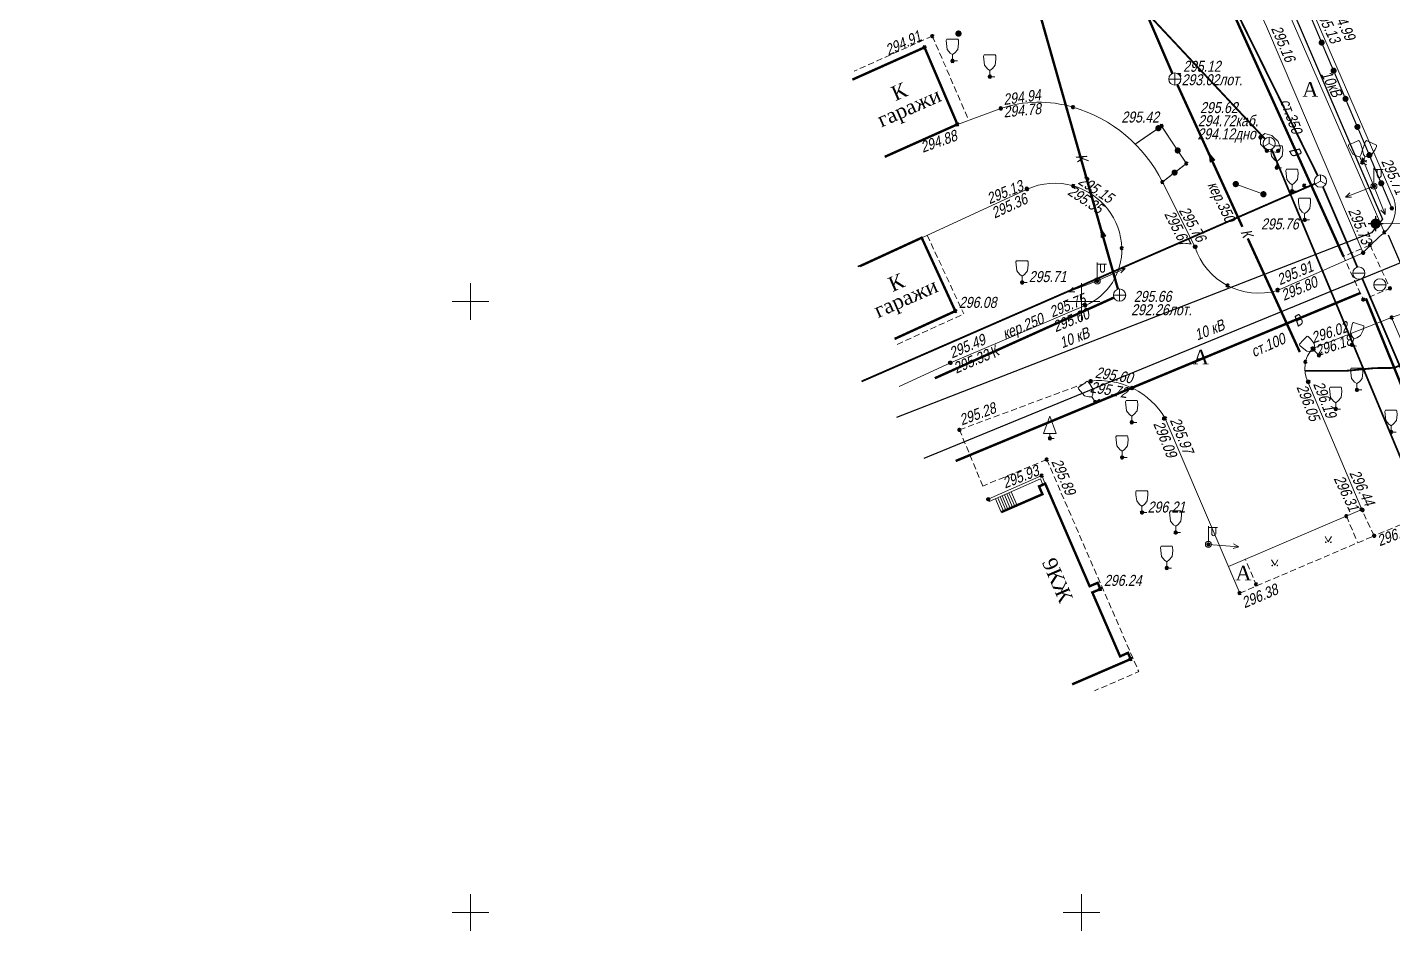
# Model space of a CAD drawing. Header units: metres. Extents: x 5191936 to 10384803, y 4968796 to 9938221.
# Drawn here: x 5192313.7 to 5192425.5, y 4968798.5 to 4968872.4 of the extents above; entities that cross this region are included whole.
import ezdxf

# ---------------------------------------------------------------- set-up
doc = ezdxf.new("R2010")
doc.units = ezdxf.units.M
doc.set_wipeout_variables(frame=1)
doc.linetypes.add('COMMUN', pattern=[6, 5, -1])
doc.linetypes.add('DASHED', pattern=[0.75, 0.5, -0.25])
doc.layers.get('0').update_dxf_attribs({"lineweight": 18})
for name, color, linetype, lineweight in [('51361400', 7, 'Continuous', 18), ('51361800', 7, 'Continuous', 18), ('51361960', 7, 'Continuous', 18), ('51472300', 7, 'Continuous', 18), ('71133200', 7, 'Continuous', 18), ('71133800', 7, 'Continuous', 18), ('82211000', 7, 'Continuous', 18), ('Commun', 7, 'Continuous', 18), ('GEO_POINTS', 7, 'Continuous', 18), ('Grid', 7, 'Continuous', 18), ('Otm', 7, 'Continuous', 18), ('R_Поверхность5_CNT-MAJ', 7, 'Continuous', 18), ('Sit', 7, 'Continuous', 18), ('Text', 7, 'Continuous', 18), ('Text_com', 7, 'Continuous', 18), ('Us_znak', 7, 'Continuous', 18), ('Us_znak_fon', 7, 'Continuous', 18)]:
    doc.layers.add(name, color=color, linetype=linetype, lineweight=lineweight)
doc.styles.add('eskd', font='ESKD1.shx', dxfattribs={"width": 1.2, "oblique": 15})
doc.styles.get("Standard").update_dxf_attribs({"font": 'arial.ttf', "width": 0.8, "oblique": 13, "height": 0.9})
doc.styles.add('style1', font='times.ttf', dxfattribs={"height": 1})
doc.linetypes.add('KABELww_500', pattern='A,0.0001,-0.4,[131,ltypeshp.shx,S=0.4,R=90,X=0.4,Y=-0.4],0.2,[131,ltypeshp.shx,S=0.2,R=90,X=0.4,Y=-0.2],3.6,[131,ltypeshp.shx,S=0.2,R=-90,X=-0.4,Y=0.2],0.2,[131,ltypeshp.shx,S=0.4,R=-90,X=-0.4,Y=0.4],-0.8,4,-0.4', length=9.6001)
doc.linetypes.add('ПОДЗ_ЛИНИИ_СВЯЗИ', pattern='A,4.8,-0.2,[133,ltypeshp.shx,S=0.2,R=0,X=-0.2,Y=0],-0.2,4.8,-2', length=12)

# ---------------------------------------------------------------- blocks, each defined once
blk = doc.blocks.new('GAZON')
at = {"layer": 'Us_znak', "linetype": 'COMMUN', "lineweight": -2}
for points in [[(-0.23, -0.04, 1), (-0.18, -0.04, 1)], [(0.18, -0.04, 1), (0.23, -0.04, 1)]]:
    blk.add_hatch(color=0, dxfattribs=at).paths.add_polyline_path(points)
at = {"layer": 'Us_znak', "color": 0, "linetype": 'COMMUN', "lineweight": -2}
for points in [[(0, 0), (-0.26, 0.43)], [(0, 0), (0.26, 0.43)]]:
    blk.add_lwpolyline(points, dxfattribs=at)
for centre in [(-0.21, -0.04), (0.21, -0.04)]:
    blk.add_circle(centre, 0.025, dxfattribs=at)
blk = doc.blocks.new('71133200')
for p, q in [((-0.924145, 3.560442), (-1.024145, 3.360442)), ((-1.024145, 3.360442), (-0.977382, 2.864397)), ((-0.977382, 2.864397), (-0.861899, 1.88241)), ((-0.024145, 3.560442), (-0.924145, 3.560442)), ((-0.024145, 3.560442), (0.875855, 3.560442)), ((0.861899, 1.88241), (0.975974, 2.864397)), ((0.875855, 3.560442), (0.958164, 3.395824)), ((0.975974, 2.864397), (0.958164, 3.395824)), ((-0.861899, 1.88241), (-0.374616, 1.28565)), ((-0.374616, 1.28565), (0, 1.039723)), ((0, 1.039723), (0.401375, 1.321765)), ((0, 0), (0, 1.039723)), ((0.8, 0), (0, 0)), ((0.401375, 1.321765), (0.861899, 1.88241))]:
    blk.add_line(p, q)
at = {"style": 'eskd', "oblique": 14.99997778}
blk.add_attdef('Z', (1.873004, -0.239356), '', height=2, dxfattribs=at)
blk = doc.blocks.new('KOVER')
at = {"layer": 'Us_znak', "lineweight": -2}
blk.add_hatch(color=0, dxfattribs=at).paths.add_polyline_path([(-0.21, 0, 1), (0.21, 0, 1)])
at = {"layer": 'Us_znak_fon', "true_color": 0xffffff}
blk.add_hatch(color=7, dxfattribs=at).paths.add_polyline_path([(-0.26, 0, 1), (0.26, 0, 1)])
at = {"layer": 'Us_znak', "color": 0, "lineweight": -2}
blk.add_circle((0, 0), 0.21, dxfattribs=at)
blk = doc.blocks.new('51472300')
for p, q in [((0, 0.5), (0, 3)), ((0, 2.75), (1.5, 2.75)), ((0.54, 1.74), (0.54, 2.75)), ((1.2, 1.74), (1.2, 2.75))]:
    blk.add_line(p, q)
at = {"color": 7}
for radius in [0.5, 0.05]:
    blk.add_circle((0, 0), radius, dxfattribs=at)
blk.add_arc((0.87, 1.75), 0.331, 182.1567, 357.8433)
at = {"oblique": 15}
blk.add_attdef('Z', (1.02, -1.37), '', height=2, dxfattribs=at)
blk = doc.blocks.new('NAPR')
at = {"layer": 'Us_znak', "color": 0, "linetype": 'Continuous', "lineweight": -2}
for p in [(-0.19, 2.04), (0.19, 2.04)]:
    blk.add_line(p, (0, 2.5), dxfattribs=at)
blk.add_lwpolyline([(0, 0), (0, 2.5)], dxfattribs=at)
blk = doc.blocks.new('71133800')
blk.add_lwpolyline([(0.71, 0), (0, 0), (0, 0.8), (-1.03, 0.8), (0, 3.61), (1.01, 0.8), (-0.03, 0.8)])
at = {"style": 'eskd', "oblique": 15}
blk.add_attdef('Z', (1.57, -0.8), '', height=2, dxfattribs=at)
blk = doc.blocks.new('*U51')
at = {"layer": '82211000', "linetype": 'Continuous', "ltscale": 0.5}
for points in [[(5192401.54, 4968912.65, 1), (5192401.74, 4968912.19, 1)], [(5192402.53, 4968910.36, 1), (5192402.72, 4968909.9, 1)], [(5192403.52, 4968908.06, 1), (5192403.71, 4968907.6, 1)], [(5192404.5, 4968905.76, 1), (5192404.7, 4968905.3, 1)], [(5192405.49, 4968903.47, 1), (5192405.69, 4968903.01, 1)], [(5192406.49, 4968901.17, 1), (5192406.69, 4968900.72, 1)], [(5192407.49, 4968898.88, 1), (5192407.7, 4968898.43, 1)], [(5192408.5, 4968896.6, 1), (5192408.7, 4968896.14, 1)], [(5192409.51, 4968894.31, 1), (5192409.71, 4968893.85, 1)], [(5192410.52, 4968892.02, 1), (5192410.72, 4968891.56, 1)], [(5192411.52, 4968889.73, 1), (5192411.73, 4968889.27, 1)], [(5192412.53, 4968887.44, 1), (5192412.73, 4968886.99, 1)], [(5192413.54, 4968885.16, 1), (5192413.74, 4968884.7, 1)], [(5192414.55, 4968882.87, 1), (5192414.75, 4968882.41, 1)], [(5192415.55, 4968880.58, 1), (5192415.75, 4968880.12, 1)], [(5192416.56, 4968878.29, 1), (5192416.76, 4968877.83, 1)], [(5192417.57, 4968876, 1), (5192417.77, 4968875.55, 1)], [(5192418.57, 4968873.71, 1), (5192418.77, 4968873.25, 1)], [(5192419.55, 4968871.41, 1), (5192419.74, 4968870.95, 1)], [(5192420.52, 4968869.11, 1), (5192420.72, 4968868.65, 1)], [(5192421.5, 4968866.81, 1), (5192421.69, 4968866.35, 1)], [(5192422.47, 4968864.51, 1), (5192422.67, 4968864.05, 1)], [(5192423.45, 4968862.2, 1), (5192423.64, 4968861.74, 1)], [(5192424.42, 4968859.9, 1), (5192424.62, 4968859.44, 1)]]:
    blk.add_hatch(color=256, dxfattribs=at).paths.add_polyline_path(points, flags=0)
at = {"layer": '82211000', "linetype": 'Continuous', "ltscale": 0.5, "flags": 128}
blk.add_lwpolyline([(5192401.14, 4968913.57, 0.1, 0.1, 0), (5192401.54, 4968912.65, 0, 0, 0)], format="xyseb", dxfattribs=at)
at = {"layer": '82211000', "linetype": 'Continuous', "ltscale": 0.5, "const_width": 0.1}
for points in [[(5192401.74, 4968912.19), (5192402.53, 4968910.36)], [(5192402.72, 4968909.9), (5192403.52, 4968908.06)], [(5192403.71, 4968907.6), (5192404.5, 4968905.76)], [(5192404.7, 4968905.3), (5192405.49, 4968903.47)], [(5192406.69, 4968900.72), (5192407.49, 4968898.88)], [(5192407.7, 4968898.43), (5192408.5, 4968896.6)], [(5192408.7, 4968896.14), (5192409.51, 4968894.31)], [(5192409.71, 4968893.85), (5192410.52, 4968892.02)], [(5192410.72, 4968891.56), (5192411.52, 4968889.73)], [(5192411.73, 4968889.27), (5192412.53, 4968887.44)], [(5192412.73, 4968886.99), (5192413.54, 4968885.16)], [(5192413.74, 4968884.7), (5192414.55, 4968882.87)], [(5192414.75, 4968882.41), (5192415.55, 4968880.58)], [(5192415.75, 4968880.12), (5192416.56, 4968878.29)], [(5192416.76, 4968877.83), (5192417.57, 4968876)], [(5192418.77, 4968873.25), (5192419.55, 4968871.41)], [(5192419.74, 4968870.95), (5192420.52, 4968869.11)], [(5192420.72, 4968868.65), (5192421.5, 4968866.81)], [(5192421.69, 4968866.35), (5192422.47, 4968864.51)], [(5192422.67, 4968864.05), (5192423.45, 4968862.2)], [(5192423.64, 4968861.74), (5192424.42, 4968859.9)]]:
    blk.add_lwpolyline(points, dxfattribs=at)
at = {"layer": '82211000', "linetype": 'Continuous', "ltscale": 0.5}
for points in [[(5192405.69, 4968903.01, 0.1, 0.1, 0), (5192406.12, 4968902, 0.1, 0.1, 0), (5192406.49, 4968901.17, 0, 0, 0)], [(5192417.77, 4968875.55, 0.1, 0.1, 0), (5192418.44, 4968874.03, 0.1, 0.1, 0), (5192418.57, 4968873.71, 0, 0, 0)]]:
    blk.add_lwpolyline(points, format="xyseb", dxfattribs=at)
at = {"layer": '82211000', "ltscale": 0.5, "const_width": 0.1}
blk.add_lwpolyline([(5192424.62, 4968859.44), (5192425.39, 4968857.62)], dxfattribs=at)
blk = doc.blocks.new('*U56')
at = {"layer": '82211000', "linetype": 'Continuous', "ltscale": 0.5}
for points in [[(5192406.5, 4968864.32, 1), (5192406.08, 4968864.03, 1)], [(5192408.01, 4968862.14, 1), (5192407.73, 4968862.56, 1)], [(5192407.41, 4968860.39, 1), (5192407.81, 4968860.69, 1)]]:
    blk.add_hatch(color=256, dxfattribs=at).paths.add_polyline_path(points, flags=0)
for points in [[(5192407.73, 4968862.56, 0.1, 0.1, 0), (5192406.54, 4968864.35, 0.1, 0.1, 0), (5192406.5, 4968864.32, 0, 0, 0)], [(5192407.81, 4968860.69, 0.1, 0.1, 0), (5192408.58, 4968861.29, 0.1, 0.1, 0), (5192408.01, 4968862.14, 0, 0, 0)]]:
    blk.add_lwpolyline(points, format="xyseb", dxfattribs=at)
at = {"layer": '82211000', "ltscale": 0.5, "const_width": 0.1}
blk.add_lwpolyline([(5192406.08, 4968864.03), (5192404.39, 4968862.87)], dxfattribs=at)
at = {"layer": '82211000', "linetype": 'Continuous', "ltscale": 0.5, "flags": 128}
blk.add_lwpolyline([(5192406.62, 4968859.77, 0.1, 0.1, 0), (5192407.41, 4968860.39, 0, 0, 0)], format="xyseb", dxfattribs=at)
blk = doc.blocks.new('51361800a')
at = {"color": 7}
blk.add_wipeout([(-0.1, 1), (-0.29, 0.96), (-0.47, 0.89), (-0.64, 0.78), (-0.78, 0.64), (-0.89, 0.47), (-0.96, 0.29), (-1, 0.1), (-1, -0.1), (-0.96, -0.29), (-0.89, -0.47), (-0.78, -0.64), (-0.64, -0.78), (-0.47, -0.89), (-0.29, -0.96), (-0.1, -1), (0.1, -1), (0.29, -0.96), (0.47, -0.89), (0.64, -0.78), (0.78, -0.64), (0.89, -0.47), (0.96, -0.29), (1, -0.1), (1, 0.1), (0.96, 0.29), (0.89, 0.47), (0.78, 0.64), (0.64, 0.78), (0.47, 0.89), (0.29, 0.96), (0.1, 1)], dxfattribs=at)
for p, q in [((-1, 0), (1, 0)), ((0, -1), (0, 1))]:
    blk.add_line(p, q)
blk.add_circle((0, 0), 1)
at = {"style": 'eskd', "oblique": 15}
for tag, p in [('Z', (1.72, 1.4)), ('Z1', (1.72, -1)), ('Z2', (1.72, -3.4))]:
    blk.add_attdef(tag, p, '', height=2, dxfattribs=at)
blk = doc.blocks.new('51361960a')
at = {"color": 7}
blk.add_wipeout([(-0.1, 1), (-0.29, 0.96), (-0.47, 0.89), (-0.64, 0.78), (-0.78, 0.64), (-0.89, 0.47), (-0.96, 0.29), (-1, 0.1), (-1, -0.1), (-0.96, -0.29), (-0.89, -0.47), (-0.78, -0.64), (-0.64, -0.78), (-0.47, -0.89), (-0.29, -0.96), (-0.1, -1), (0.1, -1), (0.29, -0.96), (0.47, -0.89), (0.64, -0.78), (0.78, -0.64), (0.89, -0.47), (0.96, -0.29), (1, -0.1), (1, 0.1), (0.96, 0.29), (0.89, 0.47), (0.78, 0.64), (0.64, 0.78), (0.47, 0.89), (0.29, 0.96), (0.1, 1)], dxfattribs=at)
blk.add_wipeout([(-0.1, 1), (-0.29, 0.96), (-0.47, 0.89), (-0.64, 0.78), (-0.78, 0.64), (-0.89, 0.47), (-0.96, 0.29), (-1, 0.1), (-1, -0.1), (-0.96, -0.29), (-0.89, -0.47), (-0.78, -0.64), (-0.64, -0.78), (-0.47, -0.89), (-0.29, -0.96), (-0.1, -1), (0.1, -1), (0.29, -0.96), (0.47, -0.89), (0.64, -0.78), (0.78, -0.64), (0.89, -0.47), (0.96, -0.29), (1, -0.1), (1, 0.1), (0.96, 0.29), (0.89, 0.47), (0.78, 0.64), (0.64, 0.78), (0.47, 0.89), (0.29, 0.96), (0.1, 1)], dxfattribs=at)
for q in [(-0.87, -0.5), (0, 1), (0.87, -0.5)]:
    blk.add_line((0, 0), q)
blk.add_circle((0, 0), 1)
at = {"style": 'eskd', "oblique": 15}
for tag, p in [('Z', (1.72, 1.4)), ('Z1', (1.72, -1)), ('Z2', (1.72, -3.4))]:
    blk.add_attdef(tag, p, '', height=2, dxfattribs=at)
blk = doc.blocks.new('51361400a')
at = {"color": 7}
blk.add_wipeout([(-0.1, 1), (-0.29, 0.96), (-0.47, 0.89), (-0.64, 0.78), (-0.78, 0.64), (-0.89, 0.47), (-0.96, 0.29), (-1, 0.1), (-1, -0.1), (-0.96, -0.29), (-0.89, -0.47), (-0.78, -0.64), (-0.64, -0.78), (-0.47, -0.89), (-0.29, -0.96), (-0.1, -1), (0.1, -1), (0.29, -0.96), (0.47, -0.89), (0.64, -0.78), (0.78, -0.64), (0.89, -0.47), (0.96, -0.29), (1, -0.1), (1, 0.1), (0.96, 0.29), (0.89, 0.47), (0.78, 0.64), (0.64, 0.78), (0.47, 0.89), (0.29, 0.96), (0.1, 1)], dxfattribs=at)
blk.add_line((-1, 0), (1, 0))
blk.add_circle((0, 0), 1)
at = {"style": 'eskd', "oblique": 15}
for tag, p in [('Z', (1.72, 1.4)), ('Z1', (1.72, -1)), ('Z2', (1.72, -3.4))]:
    blk.add_attdef(tag, p, '', height=2, dxfattribs=at)
blk = doc.blocks.new('A$C52264BE2')
at = {"layer": 'Sit'}
h = blk.add_hatch(color=32, dxfattribs=at)
h.dxf.hatch_style = 1
h.paths.add_polyline_path([(0, 0.37), (0.71, 0.44), (0.15, 0)])
at = {"layer": 'Sit', "color": 32, "elevation": 285.31}
blk.add_lwpolyline([(0, 0.37), (0.71, 0.44), (0.15, 0), (0, 0.37)], dxfattribs=at)
blk = doc.blocks.new('POINT')
at = {"layer": 'Us_znak', "linetype": 'Continuous', "lineweight": -2}
h = blk.add_hatch(color=0, dxfattribs=at)
edge = h.paths.add_edge_path()
edge.add_arc((0, 0), 0.05, 0, 360)
at = {"layer": 'Us_znak_fon', "linetype": 'Continuous', "true_color": 0xffffff}
blk.add_hatch(color=7, dxfattribs=at).paths.add_polyline_path([(-0.42, 0.05, -0.346708), (-0.05, 0.42), (-0.05, 0.62), (0.05, 0.62), (0.05, 0.42, -0.346708), (0.42, 0.05), (0.62, 0.05), (0.62, -0.05), (0.42, -0.05, -0.346708), (0.05, -0.42), (0.05, -0.62), (-0.05, -0.62), (-0.05, -0.42, -0.346708), (-0.42, -0.05), (-0.62, -0.05), (-0.62, 0.05)])
at = {"layer": 'Us_znak', "color": 0, "linetype": 'Continuous', "lineweight": -2}
for p, q in [((-0.62, 0), (-0.38, 0)), ((0, 0.38), (0, 0.62)), ((0.38, 0), (0.62, 0)), ((0, -0.62), (0, -0.38))]:
    blk.add_line(p, q, dxfattribs=at)
for radius in [0.375, 0.05]:
    blk.add_circle((0, 0), radius, dxfattribs=at)
blk = doc.blocks.new('GRID')
at = {"layer": 'Grid', "color": 104}
blk.add_line((-1.5, 0), (1.5, 0), dxfattribs=at)
for points in [[(0, 0), (0, 1.5)], [(0, 0), (0, -1.5)]]:
    blk.add_lwpolyline(points, dxfattribs=at)

msp = doc.modelspace()

# ---------------------------------------------------------------- linework, layer by layer
at = {"color": 192, "linetype": 'ПОДЗ_ЛИНИИ_СВЯЗИ', "lineweight": 60, "ltscale": 0.4, "const_width": 0.15, "flags": 128}
for points, elevation in [([(5192359.41, 4968975.2), (5192400.15, 4968879.16), (5192415.35, 4968862.93), (5192432.72, 4968821.37)], 290.48), ([(5192419.32, 4968860.3), (5192412.96, 4968873.14)], 295.62), ([(5192419.09, 4968859.63), (5192382, 4968843.45)], 295.62), ([(5192419.74, 4968859.39), (5192434.88, 4968824.11)], 295.62)]:
    msp.add_lwpolyline(points, dxfattribs=dict(at, elevation=elevation))
at = {"layer": 'Commun', "color": 1, "linetype": 'KABELww_500', "lineweight": 30, "flags": 128}
for points in [[(5192313.74, 4969113.03), (5192318.69, 4969101.21), (5192326.53, 4969083.03), (5192337.27, 4969058.32), (5192355.26, 4969016.03), (5192359.21, 4969007.01), (5192365.76, 4968992.07), (5192384.47, 4968949.73), (5192398.82, 4968916.92), (5192412.72, 4968884.39), (5192424.63, 4968856.73), (5192424.63, 4968856.73)], [(5192424.63, 4968856.73), (5192423.71, 4968855.62), (5192384.86, 4968840.51)]]:
    msp.add_lwpolyline(points, dxfattribs=at)
at = {"layer": 'Commun', "color": 32, "linetype": 'COMMUN', "ltscale": 0.7, "const_width": 0.2, "flags": 128}
for points in [[(5192390.78, 4968907.38), (5192407.62, 4968868.21), (5192413.16, 4968856.1)], [(5192413.6, 4968855.15), (5192417.86, 4968845.85)]]:
    msp.add_lwpolyline(points, dxfattribs=at)
at = {"layer": 'Commun', "color": 32, "linetype": 'COMMUN', "ltscale": 0.7, "const_width": 0.2, "elevation": 293.41, "flags": 128}
for points in [[(5192393.49, 4968884.45), (5192402.98, 4968851)], [(5192402.66, 4968850.32), (5192387.99, 4968843.71)]]:
    msp.add_lwpolyline(points, dxfattribs=at)
at = {"layer": 'Commun', "color": 106, "linetype": 'COMMUN', "ltscale": 0.7, "const_width": 0.2, "flags": 128}
for points, elevation in [([(5192407.78, 4968883.84), (5192421.43, 4968853.68)], 288.01), ([(5192422.81, 4968850.69), (5192389.7, 4968836.94)], 295.74), ([(5192423.27, 4968850.24), (5192431.83, 4968829.22)], 295.74)]:
    msp.add_lwpolyline(points, dxfattribs=dict(at, elevation=elevation))
at = {"layer": 'Commun', "color": 1, "linetype": 'KABELww_500', "lineweight": 30, "flags": 128}
for points, elevation in [([(5192448.16, 4968862.22), (5192387.09, 4968837.14)], 294.63), ([(5192425.08, 4968855.45), (5192438.09, 4968825.19)], 289.99)]:
    msp.add_lwpolyline(points, dxfattribs=dict(at, elevation=elevation))
at = {"layer": 'GEO_POINTS', "lineweight": 60}
for centre in [(5192387.79, 4968871.71, 294.84), (5192389.93, 4968871.92, 294.75), (5192387.15, 4968870.79, 294.91), (5192389.44, 4968869.68, 294.82), (5192392.5, 4968868.39, 294.89), (5192408.01, 4968868.53, 295.12), (5192393.39, 4968865.8, 294.94), (5192393.4, 4968865.79, 294.78), (5192399.3, 4968865.9, 295.04), (5192389.84, 4968864.49, 294.88), (5192406.54, 4968864.35, 295.42), (5192414.64, 4968863.43, 295.5), (5192415.16, 4968862.33, 295.52), (5192415.35, 4968862.93, 295.62), (5192416.09, 4968862.33, 295.47), (5192408.58, 4968861.29, 295.5), (5192422.97, 4968861.36, 295.68), (5192415.97, 4968860.94, 295.63), (5192395.52, 4968859.23, 295.13), (5192395.54, 4968859.18, 295.36), (5192399.33, 4968859.45, 295.15), (5192406.62, 4968859.77, 295.39), (5192412.62, 4968859.6, 295.6), (5192414.88, 4968858.77, 295.6), (5192417.23, 4968859.03, 295.67), (5192418.23, 4968859.48, 295.75), (5192423.92, 4968859.43, 295.7), (5192425.39, 4968857.62, 295.69), (5192418.25, 4968856.67, 295.76), (5192424.06, 4968856.36, 295.74), (5192424.78, 4968855.65, 295.66), (5192403.29, 4968854.36, 295.51), (5192409.26, 4968854.48, 295.67), (5192409.33, 4968854.47, 295.76), (5192423.61, 4968854.61, 295.74), (5192423.04, 4968853.98, 295.73), (5192422.69, 4968852.32, 295.83), (5192395.14, 4968851.55, 295.71), (5192401.28, 4968851.68, 295.74), (5192411.95, 4968851.3, 295.76), (5192416.05, 4968850.95, 295.91), (5192424.41, 4968851.36, 295.85), (5192425.23, 4968851.07, 295.8), (5192403.05, 4968850.38, 295.66), (5192416.04, 4968850.9, 295.8), (5192423.06, 4968850.15, 295.84), (5192389.67, 4968849.21, 296.08), (5192400.26, 4968849.72, 295.75), (5192400.3, 4968849.67, 295.6), (5192425.37, 4968848.68, 295.88), (5192422.12, 4968846.45, 295.98), (5192418.91, 4968846.15, 296.02), (5192418.98, 4968846.09, 296.18), (5192419.42, 4968845.59, 296.1), (5192389.23, 4968844.98, 295.49), (5192389.28, 4968844.97, 295.33), (5192418.32, 4968845.05, 296.06), (5192400.75, 4968843.48, 295.6), (5192400.75, 4968843.46, 295.72), (5192418.52, 4968843.42, 296.05), (5192418.58, 4968843.42, 296.19), (5192404.14, 4968842.91, 295.73), (5192422.53, 4968842.76, 296.02), (5192401.13, 4968841.76, 295.36), (5192420.8, 4968841.19, 296.16), (5192404.11, 4968840.1, 296.06), (5192406.74, 4968840.41, 296.09), (5192406.83, 4968840.43, 295.97), (5192390.01, 4968839.49, 295.28), (5192397.41, 4968838.79, 294.9), (5192425.33, 4968839.31, 295.94), (5192397.15, 4968837.06, 295.89), (5192403.32, 4968837.23, 296.1), (5192396.74, 4968835.74, 295.93), (5192392.36, 4968833.81, 295.78), (5192404.94, 4968832.73, 296.21), (5192421.67, 4968832.43, 296.31), (5192422.92, 4968832.97, 296.31), (5192422.99, 4968832.92, 296.44), (5192407.7, 4968831.08, 295.75), (5192423.94, 4968830.82, 296.49), (5192410.38, 4968830.11, 296.36), (5192406.97, 4968828.18, 295.69), (5192401.54, 4968826.46, 296.24), (5192414.28, 4968826.85, 296.41), (5192412.94, 4968826.13, 296.38), (5192404.02, 4968820.73, 295.59)]:
    msp.add_circle(centre, 0.06, dxfattribs=at)
at = {"layer": 'R_Поверхность5_CNT-MAJ', "color": 32, "const_width": 0.15, "elevation": 296, "flags": 128}
msp.add_lwpolyline([(5192418.27, 4968844.32), (5192421.66, 4968844.32), (5192423.95, 4968844.54), (5192425.58, 4968844.56), (5192426.91, 4968845.12)], dxfattribs=at)
at = {"layer": 'Sit', "flags": 128}
for points, elevation in [([(5192401.32, 4968914.38), (5192399.73, 4968913.7), (5192405.13, 4968901.11), (5192417.04, 4968873.4), (5192424.78, 4968855.65)], 293.5), ([(5192425.57, 4968858.34), (5192418.76, 4968874.07), (5192411.66, 4968890.25)], 295.56), ([(5192408.67, 4968887.48), (5192414.79, 4968873.25), (5192415.13, 4968872.51), (5192423.04, 4968853.98)], 294.55), ([(5192416.03, 4968862.19), (5192415.16, 4968862.33), (5192414.64, 4968862.88), (5192414.64, 4968863.43), (5192415, 4968863.74), (5192415.57, 4968863.59), (5192416.09, 4968863.1), (5192416.29, 4968862.55), (5192416.03, 4968862.19)], 295.47), ([(5192412.62, 4968859.6), (5192414.88, 4968858.77)], 295.6), ([(5192424.68, 4968856.36), (5192429.43, 4968856.39)], 295.74), ([(5192425.37, 4968848.68), (5192431.67, 4968834.07), (5192432.81, 4968831.21)], 295.88), ([(5192389.28, 4968844.97), (5192385.07, 4968843.04)], 295.33), ([(5192396.74, 4968835.74), (5192392.36, 4968833.81)], 295.93), ([(5192396.63, 4968835.47), (5192392.44, 4968833.63)], 295.93), ([(5192396.63, 4968835.47), (5192396.84, 4968835)], 295.93), ([(5192396.74, 4968835.74), (5192397.03, 4968835.08)], 295.93), ([(5192393.88, 4968834.25), (5192394.35, 4968833.16)], 295.78), ([(5192394.06, 4968834.33), (5192394.53, 4968833.23)], 295.78), ([(5192394.24, 4968834.41), (5192394.72, 4968833.31)], 295.78), ([(5192392.36, 4968833.81), (5192392.44, 4968833.63)], 295.78), ([(5192392.96, 4968833.85), (5192393.43, 4968832.76)], 295.78), ([(5192393.14, 4968833.93), (5192393.62, 4968832.84)], 295.78), ([(5192393.33, 4968834.01), (5192393.8, 4968832.92)], 295.78), ([(5192393.51, 4968834.09), (5192393.98, 4968833)], 295.78), ([(5192393.69, 4968834.17), (5192394.17, 4968833.08)], 295.78), ([(5192422.92, 4968832.97), (5192412.01, 4968828.31)], 295.88)]:
    msp.add_lwpolyline(points, dxfattribs=dict(at, elevation=elevation))
at = {"layer": 'Sit', "linetype": 'DASHED', "flags": 128}
for points, elevation in [([(5192387.79, 4968871.71), (5192381.4, 4968868.85)], 294.84), ([(5192387.79, 4968871.71), (5192390.77, 4968864.83)], 294.84), ([(5192390.01, 4968839.49), (5192400.75, 4968843.48)], 295.28), ([(5192391.91, 4968834.89), (5192390.01, 4968839.49)], 295.78), ([(5192397.15, 4968837.06), (5192391.91, 4968834.89)], 295.89), ([(5192397.15, 4968837.06), (5192404.68, 4968819.7), (5192401.07, 4968818.14)], 295.89), ([(5192431.67, 4968834.07), (5192423.94, 4968830.82)], 295.88), ([(5192421.67, 4968832.43), (5192422.6, 4968830.24)], 296.31), ([(5192423.94, 4968830.82), (5192422.92, 4968832.97)], 295.28), ([(5192412.94, 4968826.13), (5192423.94, 4968830.82)], 295.28), ([(5192414.33, 4968826.72), (5192413.4, 4968828.9)], 296.41)]:
    msp.add_lwpolyline(points, dxfattribs=dict(at, elevation=elevation))
at = {"layer": 'Sit', "const_width": 0.2, "flags": 128}
for points, elevation in [([(5192381.25, 4968868.15), (5192381.25, 4968868.15), (5192387.15, 4968870.79), (5192389.84, 4968864.49), (5192383.89, 4968861.83)], 294.91), ([(5192389.67, 4968849.21), (5192386.92, 4968855.21)], 296.08), ([(5192393.42, 4968832.75), (5192396.8, 4968834.22), (5192396.52, 4968834.86), (5192397.03, 4968835.08), (5192400.66, 4968826.69), (5192401.32, 4968826.97), (5192401.54, 4968826.46), (5192400.88, 4968826.18), (5192403.15, 4968820.95), (5192403.8, 4968821.24), (5192404.02, 4968820.73), (5192399.23, 4968818.66)], 295.78)]:
    msp.add_lwpolyline(points, dxfattribs=dict(at, elevation=elevation))
at = {"layer": 'Sit', "flags": 128}
for points, elevation in [([(5192423.04, 4968853.98, -0.003779), (5192423.04, 4968853.98), (5192416.04, 4968850.9, -0.40702), (5192409.26, 4968854.48), (5192406.62, 4968859.77, 0.208396), (5192399.3, 4968865.9, 0.153394), (5192393.4, 4968865.79), (5192389.84, 4968864.49)], 295.56), ([(5192389.28, 4968844.97), (5192400.3, 4968849.67, 0.309747), (5192403.29, 4968854.36, 0.325173), (5192399.33, 4968859.45, 0.17803), (5192395.54, 4968859.18), (5192386.92, 4968855.21)], 295.33), ([(5192423.04, 4968853.98, -0.034609), (5192424.78, 4968855.65, 0.305332), (5192425.57, 4968858.34, -42.936073)], 294.55), ([(5192430.09, 4968847.93, 0.300387), (5192425.37, 4968848.68), (5192418.91, 4968846.15, 0.315214), (5192418.52, 4968843.42), (5192422.92, 4968832.97)], 295.88), ([(5192400.75, 4968843.48, -0.297881), (5192406.83, 4968840.43), (5192412.94, 4968826.13)], 295.28)]:
    msp.add_lwpolyline(points, format="xyb", dxfattribs=dict(at, elevation=elevation))
at = {"layer": 'Sit', "const_width": 0.2, "flags": 128}
msp.add_lwpolyline([(5192381.8, 4968852.82), (5192381.79, 4968852.85), (5192386.92, 4968855.21), (5192389.67, 4968849.21), (5192384.7, 4968846.93)], dxfattribs=at)
at = {"layer": 'Sit', "linetype": 'DASHED', "flags": 128}
for points in [[(5192387.37, 4968855.42), (5192390.36, 4968848.98)], [(5192384.91, 4968846.48), (5192390.36, 4968848.98)]]:
    msp.add_lwpolyline(points, dxfattribs=at)
at = {"layer": 'Sit', "linetype": 'DASHED', "elevation": 295.74, "flags": 128}
msp.add_lwpolyline([(5192423.61, 4968854.61), (5192425.23, 4968851.07), (5192423.06, 4968850.15), (5192421.43, 4968853.68)], close=True, dxfattribs=at)

# ---------------------------------------------------------------- block references
at = {"layer": '51472300', "color": 7, "xscale": 0.5, "yscale": 0.5, "zscale": 0.5}
for p in [(5192423.92, 4968859.43, 295.7), (5192401.28, 4968851.68, 295.74), (5192410.38, 4968830.11, 296.36)]:
    msp.add_blockref('51472300', p, dxfattribs=at)
at = {"layer": '71133200', "color": 7, "xscale": 0.5, "yscale": 0.5, "zscale": 0.5}
for p in [(5192389.44, 4968869.68, 294.82), (5192392.5, 4968868.39, 294.89), (5192415.97, 4968860.94, 295.63), (5192417.23, 4968859.03, 295.67), (5192418.25, 4968856.67, 295.76), (5192395.14, 4968851.55, 295.71), (5192422.53, 4968842.76, 296.02), (5192420.8, 4968841.19, 296.16), (5192404.11, 4968840.1, 296.06), (5192425.33, 4968839.31, 295.94), (5192403.32, 4968837.23, 296.1), (5192404.94, 4968832.73, 296.21), (5192407.7, 4968831.08, 295.75), (5192406.97, 4968828.18, 295.69)]:
    msp.add_blockref('71133200', p, dxfattribs=at)
at = {"layer": '71133200', "color": 7}
for p, xscale, yscale, zscale, rotation in [((5192422.97, 4968861.36, 295.68), 0.5, 0.5, 0.5, 23.56173167746967), ((5192422.97, 4968861.36, 295.68), 0.5, 0.5, 0.5, 334.5722066678987), ((5192422.12, 4968846.45, 295.98), 0.4999999999999999, 0.4999999999999999, 0.4999999999999999, 341.6915370803217), ((5192419.42, 4968845.59, 296.1), 0.5, 0.5, 0.5, 45.84729318958991), ((5192401.13, 4968841.76, 295.36), 0.5, 0.5, 0.5, 35.23174900224728)]:
    msp.add_blockref('71133200', p, dxfattribs=dict(at, xscale=xscale, yscale=yscale, zscale=zscale, rotation=rotation))
at = {"layer": '71133800', "color": 7, "xscale": 0.5, "yscale": 0.5, "zscale": 0.5}
msp.add_blockref('71133800', (5192397.41, 4968838.79, 294.9), dxfattribs=at)
at = {"layer": '82211000', "color": 7}
for name in ['*U51', '*U56']:
    msp.add_blockref(name, (0, 0), dxfattribs=at)
at = {"layer": 'Grid', "color": 7, "linetype": 'Continuous'}
for p in [(5192350, 4968850), (5192350, 4968850), (5192400, 4968850), (5192350, 4968800), (5192350, 4968800), (5192400, 4968800)]:
    msp.add_blockref('GRID', p, dxfattribs=at)
at = {"layer": 'Sit', "color": 7, "linetype": 'Continuous'}
for name, p in [('KOVER', (5192389.93, 4968871.92, 294.75)), ('KOVER', (5192412.62, 4968859.6, 295.6)), ('KOVER', (5192414.88, 4968858.77, 295.6)), ('POINT', (5192424.06, 4968856.36, 295.74)), ('GAZON', (5192420.19, 4968830.33)), ('GAZON', (5192415.81, 4968828.42))]:
    msp.add_blockref(name, p, dxfattribs=at)
at = {"layer": 'Sit', "color": 7}
for p, rotation in [((5192410.9, 4968861.4, -285.31), 91.91052808722874), ((5192401.96, 4968855.2, -285.31), 85.26539304535838)]:
    msp.add_blockref('A$C52264BE2', p, dxfattribs=dict(at, rotation=rotation))
at = {"layer": 'Sit', "color": 7, "linetype": 'Continuous'}
for p, rotation in [((5192423.92, 4968859.43, 295.7), 22.63254919406308), ((5192410.38, 4968830.11, 296.36), 265.7738551728125)]:
    msp.add_blockref('NAPR', p, dxfattribs=dict(at, rotation=rotation))
at = {"layer": 'Sit', "color": 7, "linetype": 'Continuous', "xscale": -1}
for p, rotation in [((5192423.92, 4968859.43, 295.7), 110.7543291791047), ((5192423.92, 4968859.43, 295.7), 201.3055858978623), ((5192401.28, 4968851.68, 295.74), 110.7543291791047)]:
    msp.add_blockref('NAPR', p, dxfattribs=dict(at, rotation=rotation))

# ---------------------------------------------------------------- texts
at = {"layer": 'Otm', "oblique": 13, "width": 0.8}
for s, rotation, p in [('295.13', 295.394, (5192419.09, 4968873.81, 295.13)), ('294.99', 295.394, (5192420.31, 4968874.05, 294.99)), ('295.16', 293.1012, (5192415.49, 4968872.34, 295.16)), ('294.91', 24.6329, (5192384.19, 4968870.1, 294.84)), ('294.94', 7.818, (5192393.66, 4968866.07, 294.94)), ('294.78', 5.5053, (5192393.66, 4968865.05, 294.78)), ('294.88', 19.7633, (5192387.01, 4968862.16, 294.88)), ('295.71', 294.3179, (5192424.5, 4968861.46, 295.71)), ('295.13', 22.253, (5192392.47, 4968857.95, 295.13)), ('295.15', 326.98, (5192399.65, 4968859.66, 295.15)), ('295.36', 24.8391, (5192392.88, 4968856.77, 295.36)), ('295.35', 326.98, (5192398.79, 4968858.79, 295.15)), ('295.67', 297.1794, (5192406.74, 4968857.15, 295.67)), ('295.76', 299.904, (5192407.93, 4968857.44, 295.76)), ('295.73', 292.2531, (5192421.8, 4968857.43, 295.73)), ('295.91', 23.0285, (5192416.22, 4968851.31, 295.91)), ('295.80', 23.0285, (5192416.56, 4968850.04, 295.8)), ('295.75', 22.2849, (5192397.59, 4968848.67, 295.75)), ('295.60', 22.2849, (5192397.88, 4968847.47, 295.6)), ('296.02', 18.294, (5192418.98, 4968846.57, 296.1)), ('295.49', 23.0729, (5192389.4, 4968845.32, 295.49)), ('296.18', 18.294, (5192419.31, 4968845.5, 296.1)), ('295.33', 23.0729, (5192389.74, 4968844.08, 295.33)), ('295.60', 350.6899, (5192401.07, 4968843.77, 295.6)), ('295.72', 350.7886, (5192400.65, 4968842.57, 295.72)), ('296.19', 291.4476, (5192418.93, 4968843.24, 296.19)), ('296.05', 291.4476, (5192417.57, 4968842.99, 296.05)), ('295.28', 20.3642, (5192390.2, 4968839.84, 295.28)), ('296.09', 292.0699, (5192405.85, 4968839.99, 296.09)), ('295.97', 292.0699, (5192407.21, 4968840.28, 295.97)), ('295.93', 21.2621, (5192393.74, 4968834.68, 295.93)), ('295.89', 293.444, (5192397.51, 4968836.89, 295.89)), ('296.31', 295.4737, (5192420.61, 4968835.5, 296.31)), ('296.44', 295.4737, (5192421.89, 4968835.95, 296.44)), ('296.49', 21.1004, (5192424.39, 4968829.95, 296.49)), ('296.38', 23.0947, (5192413.34, 4968824.88, 296.38))]:
    msp.add_text(s, height=0.9, rotation=rotation, dxfattribs=at).set_placement(p)
for s, p in [('295.42', (5192403.26, 4968864.64, 295.42)), ('295.76', (5192414.69, 4968855.89, 295.76)), ('295.71', (5192395.69, 4968851.58, 295.71)), ('296.08', (5192389.97, 4968849.47, 296.08)), ('295.66', (5192404.28, 4968849.96, 295.66)), ('292.26лот.', (5192404.06, 4968848.87, 295.66)), ('296.21', (5192405.41, 4968832.72, 296.21)), ('296.24', (5192401.84, 4968826.72, 296.24))]:
    msp.add_text(s, height=0.9, dxfattribs=at).set_placement(p)
at = {"layer": 'Text', "color": 7, "style": 'style1'}
for s, rotation, p in [('К', 23.7921, (5192384.77, 4968866.38, -285.65)), ('гаражи', 23.7921, (5192383.62, 4968864.23, -285.65)), ('К', 23.7921, (5192384.53, 4968850.76, -285.65)), ('гаражи', 23.7921, (5192383.35, 4968848.63, -285.65)), ('9КЖ', 293.4217, (5192396.74, 4968828.67, -285.65))]:
    msp.add_text(s, height=1.2, rotation=rotation, dxfattribs=at).set_placement(p)
at = {"layer": 'Text', "style": 'style1'}
for p in [(5192418.06, 4968866.75), (5192409.11, 4968844.85), (5192412.59, 4968827.17)]:
    msp.add_text('А', height=1.2, dxfattribs=at).set_placement(p)
at = {"layer": 'Text_com', "oblique": 13, "width": 0.8}
for s, p in [('295.12', (5192408.31, 4968868.79, 295.12)), ('293.02лот.', (5192408.19, 4968867.69, 295.12)), ('295.62', (5192409.7, 4968865.41, 295.62)), ('294.72каб.', (5192409.53, 4968864.34, 295.62)), ('294.12дно', (5192409.48, 4968863.26, 295.62))]:
    msp.add_text(s, height=0.9, dxfattribs=at).set_placement(p)
for s, rotation, p in [('10кВ', 296.6455, (5192419.56, 4968868.61, 278.02)), ('ст.350', 290.4517, (5192416.23, 4968866.37, 277.67)), ('В', 296.7578, (5192416.93, 4968862.38, 282.9)), ('К', 287.6841, (5192399.5, 4968861.92, 581.16)), ('кер.350', 295.6548, (5192410.28, 4968859.55, 568.01)), ('К', 292.5288, (5192412.99, 4968855.69, 874.57)), ('кер.250', 22.692, (5192393.75, 4968846.88, 295.33)), ('В', 31.2015, (5192417.64, 4968847.87, 282.9)), ('ст.100', 24.0527, (5192414.1, 4968845.42, 277.67)), ('К', 33.349, (5192392.83, 4968845.32, 874.57))]:
    msp.add_text(s, height=0.9, rotation=rotation, dxfattribs=at).set_placement(p)
at = {"layer": 'Text_com', "color": 1, "oblique": 13, "width": 0.8}
for p in [(5192398.41, 4968846.15, 568.01), (5192409.46, 4968846.79, 568.01)]:
    msp.add_text('10 кВ ', height=0.9, rotation=21.5569, dxfattribs=at).set_placement(p)

# ---------------------------------------------------------------- next in the draw order: block references
at = {"layer": '51361400', "color": 7, "xscale": 0.5, "yscale": 0.5, "zscale": 0.5}
for p in [(5192422.69, 4968852.32, 295.83), (5192424.41, 4968851.36, 295.85)]:
    msp.add_blockref('51361400a', p, dxfattribs=at)
at = {"layer": '51361800', "color": 7, "xscale": 0.5, "yscale": 0.5, "zscale": 0.5}
for p in [(5192407.63, 4968868.2), (5192403.11, 4968850.52, 295.66)]:
    msp.add_blockref('51361800a', p, dxfattribs=at)
at = {"layer": '51361960', "color": 7, "xscale": 0.5, "yscale": 0.5, "zscale": 0.5}
for p in [(5192415.35, 4968862.93, 295.62), (5192419.54, 4968859.85, 290.07)]:
    msp.add_blockref('51361960a', p, dxfattribs=at)

# ---------------------------------------------------------------- next in the draw order: block references
at = {"layer": 'Sit', "color": 7, "linetype": 'Continuous', "rotation": 293.9161433857737}
msp.add_blockref('NAPR', (5192401.28, 4968851.68, 295.74), dxfattribs=at)

doc.saveas('drawing.dxf')
